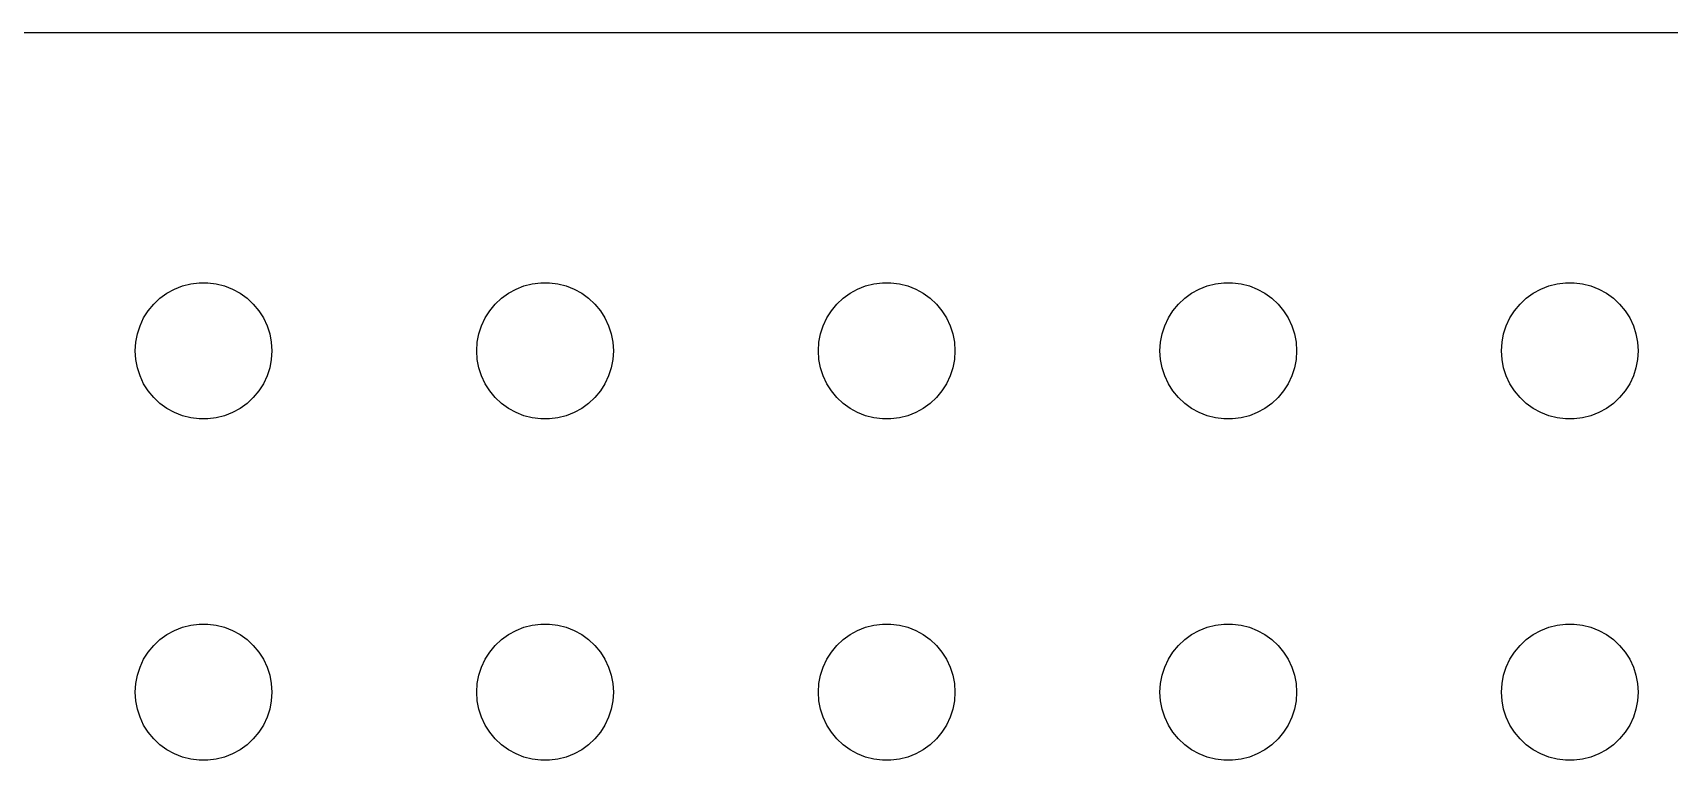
# Model space of a CAD drawing. Header units: metres. Extents: x -134 to 134, y -37 to 37.
# Drawn here: x -3.75 to 32.18, y 21 to 36.99 of the extents above; entities that cross this region are included whole.
import ezdxf

# ---------------------------------------------------------------- set-up
doc = ezdxf.new("R2010")
doc.units = ezdxf.units.M

msp = doc.modelspace()

# ---------------------------------------------------------------- linework, layer by layer
for p, q in [((129.814, 36.9901), (-129.814, 36.9901)), ((-0.956131, 31.1558), (-0.803726, 31.2665)), ((-0.803726, 31.2665), (-0.638657, 31.3572)), ((-0.638657, 31.3572), (-0.463516, 31.4266)), ((-0.463516, 31.4266), (-0.281067, 31.4734)), ((-0.281067, 31.4734), (-0.094177, 31.497)), ((-0.094177, 31.497), (0.094177, 31.497)), ((0.094177, 31.497), (0.281067, 31.4734)), ((0.281067, 31.4734), (0.463516, 31.4266)), ((0.463516, 31.4266), (0.638657, 31.3572)), ((0.638657, 31.3572), (0.803726, 31.2665)), ((0.803726, 31.2665), (0.956131, 31.1558)), ((6.54385, 31.1558), (6.69626, 31.2665)), ((6.69626, 31.2665), (6.86133, 31.3572)), ((6.86133, 31.3572), (7.03647, 31.4266)), ((7.03647, 31.4266), (7.21892, 31.4734)), ((7.21892, 31.4734), (7.40581, 31.497)), ((7.40581, 31.497), (7.59418, 31.497)), ((7.59418, 31.497), (7.78107, 31.4734)), ((7.78107, 31.4734), (7.96352, 31.4266)), ((7.96352, 31.4266), (8.13866, 31.3572)), ((8.13866, 31.3572), (8.30373, 31.2665)), ((8.30373, 31.2665), (8.45613, 31.1558)), ((14.0439, 31.1558), (14.1963, 31.2665)), ((14.1963, 31.2665), (14.3613, 31.3572)), ((14.3613, 31.3572), (14.5365, 31.4266)), ((14.5365, 31.4266), (14.7189, 31.4734)), ((14.7189, 31.4734), (14.9058, 31.497)), ((14.9058, 31.497), (15.0942, 31.497)), ((15.0942, 31.497), (15.2811, 31.4734)), ((15.2811, 31.4734), (15.4635, 31.4266)), ((15.4635, 31.4266), (15.6387, 31.3572)), ((15.6387, 31.3572), (15.8037, 31.2665)), ((15.8037, 31.2665), (15.9561, 31.1558)), ((21.5439, 31.1558), (21.6963, 31.2665)), ((21.6963, 31.2665), (21.8613, 31.3572)), ((21.8613, 31.3572), (22.0365, 31.4266)), ((22.0365, 31.4266), (22.2189, 31.4734)), ((22.2189, 31.4734), (22.4058, 31.497)), ((22.4058, 31.497), (22.5942, 31.497)), ((22.5942, 31.497), (22.7811, 31.4734)), ((22.7811, 31.4734), (22.9635, 31.4266)), ((22.9635, 31.4266), (23.1387, 31.3572)), ((23.1387, 31.3572), (23.3037, 31.2665)), ((23.3037, 31.2665), (23.4561, 31.1558)), ((29.0439, 31.1558), (29.1963, 31.2665)), ((29.1963, 31.2665), (29.3613, 31.3572)), ((29.3613, 31.3572), (29.5365, 31.4266)), ((29.5365, 31.4266), (29.7189, 31.4734)), ((29.7189, 31.4734), (29.9058, 31.497)), ((29.9058, 31.497), (30.0942, 31.497)), ((30.0942, 31.497), (30.2811, 31.4734)), ((30.2811, 31.4734), (30.4635, 31.4266)), ((30.4635, 31.4266), (30.6387, 31.3572)), ((30.6387, 31.3572), (30.8037, 31.2665)), ((30.8037, 31.2665), (30.9561, 31.1558)), ((-1.21352, 30.8817), (-1.09344, 31.0268)), ((-1.09344, 31.0268), (-0.956131, 31.1558)), ((0.956131, 31.1558), (1.09344, 31.0268)), ((1.09344, 31.0268), (1.21352, 30.8817)), ((6.28647, 30.8817), (6.40654, 31.0268)), ((6.40654, 31.0268), (6.54385, 31.1558)), ((8.45613, 31.1558), (8.59344, 31.0268)), ((8.59344, 31.0268), (8.71352, 30.8817)), ((13.7865, 30.8817), (13.9065, 31.0268)), ((13.9065, 31.0268), (14.0439, 31.1558)), ((15.9561, 31.1558), (16.0934, 31.0268)), ((16.0934, 31.0268), (16.2135, 30.8817)), ((21.2865, 30.8817), (21.4065, 31.0268)), ((21.4065, 31.0268), (21.5439, 31.1558)), ((23.4561, 31.1558), (23.5934, 31.0268)), ((23.5934, 31.0268), (23.7135, 30.8817)), ((28.7865, 30.8817), (28.9065, 31.0268)), ((28.9065, 31.0268), (29.0439, 31.1558)), ((30.9561, 31.1558), (31.0934, 31.0268)), ((31.0934, 31.0268), (31.2135, 30.8817)), ((-1.45287, 30.373), (-1.39465, 30.5522)), ((-1.39465, 30.5522), (-1.31445, 30.7226)), ((-1.31445, 30.7226), (-1.21352, 30.8817)), ((1.21352, 30.8817), (1.31445, 30.7226)), ((1.31445, 30.7226), (1.39465, 30.5522)), ((1.39465, 30.5522), (1.45287, 30.373)), ((6.04712, 30.373), (6.10533, 30.5522)), ((6.10533, 30.5522), (6.18553, 30.7226)), ((6.18553, 30.7226), (6.28647, 30.8817)), ((8.71352, 30.8817), (8.81445, 30.7226)), ((8.81445, 30.7226), (8.89465, 30.5522)), ((8.89465, 30.5522), (8.95287, 30.373)), ((13.5471, 30.373), (13.6053, 30.5522)), ((13.6053, 30.5522), (13.6855, 30.7226)), ((13.6855, 30.7226), (13.7865, 30.8817)), ((16.2135, 30.8817), (16.3145, 30.7226)), ((16.3145, 30.7226), (16.3947, 30.5522)), ((16.3947, 30.5522), (16.4529, 30.373)), ((21.0471, 30.373), (21.1053, 30.5522)), ((21.1053, 30.5522), (21.1855, 30.7226)), ((21.1855, 30.7226), (21.2865, 30.8817)), ((23.7135, 30.8817), (23.8145, 30.7226)), ((23.8145, 30.7226), (23.8947, 30.5522)), ((23.8947, 30.5522), (23.9529, 30.373)), ((28.5471, 30.373), (28.6053, 30.5522)), ((28.6053, 30.5522), (28.6855, 30.7226)), ((28.6855, 30.7226), (28.7865, 30.8817)), ((31.2135, 30.8817), (31.3145, 30.7226)), ((31.3145, 30.7226), (31.3947, 30.5522)), ((31.3947, 30.5522), (31.4529, 30.373)), ((-1.5, 30), (-1.48816, 30.188)), ((-1.48816, 30.188), (-1.45287, 30.373)), ((1.45287, 30.373), (1.48816, 30.188)), ((1.48816, 30.188), (1.5, 30)), ((6, 30), (6.01183, 30.188)), ((6.01183, 30.188), (6.04712, 30.373)), ((8.95287, 30.373), (8.98816, 30.188)), ((8.98816, 30.188), (9, 30)), ((13.5, 30), (13.5118, 30.188)), ((13.5118, 30.188), (13.5471, 30.373)), ((16.4529, 30.373), (16.4882, 30.188)), ((16.4882, 30.188), (16.5, 30)), ((21, 30), (21.0118, 30.188)), ((21.0118, 30.188), (21.0471, 30.373)), ((23.9529, 30.373), (23.9882, 30.188)), ((23.9882, 30.188), (24, 30)), ((28.5, 30), (28.5118, 30.188)), ((28.5118, 30.188), (28.5471, 30.373)), ((31.4529, 30.373), (31.4882, 30.188)), ((31.4882, 30.188), (31.5, 30)), ((-1.48816, 29.812), (-1.5, 30)), ((1.5, 30), (1.48816, 29.812)), ((6.01183, 29.812), (6, 30)), ((9, 30), (8.98816, 29.812)), ((13.5118, 29.812), (13.5, 30)), ((16.5, 30), (16.4882, 29.812)), ((21.0118, 29.812), (21, 30)), ((24, 30), (23.9882, 29.812)), ((28.5118, 29.812), (28.5, 30)), ((31.5, 30), (31.4882, 29.812)), ((-1.45287, 29.627), (-1.48816, 29.812)), ((-1.39465, 29.4478), (-1.45287, 29.627)), ((1.45287, 29.627), (1.39465, 29.4478)), ((1.48816, 29.812), (1.45287, 29.627)), ((6.04712, 29.627), (6.01183, 29.812)), ((6.10533, 29.4478), (6.04712, 29.627)), ((8.95287, 29.627), (8.89465, 29.4478)), ((8.98816, 29.812), (8.95287, 29.627)), ((13.5471, 29.627), (13.5118, 29.812)), ((13.6053, 29.4478), (13.5471, 29.627)), ((16.4529, 29.627), (16.3947, 29.4478)), ((16.4882, 29.812), (16.4529, 29.627)), ((21.0471, 29.627), (21.0118, 29.812)), ((21.1053, 29.4478), (21.0471, 29.627)), ((23.9529, 29.627), (23.8947, 29.4478)), ((23.9882, 29.812), (23.9529, 29.627)), ((28.5471, 29.627), (28.5118, 29.812)), ((28.6053, 29.4478), (28.5471, 29.627)), ((31.4529, 29.627), (31.3947, 29.4478)), ((31.4882, 29.812), (31.4529, 29.627)), ((-1.31445, 29.2774), (-1.39465, 29.4478)), ((-1.21352, 29.1183), (-1.31445, 29.2774)), ((-1.09344, 28.9732), (-1.21352, 29.1183)), ((1.21352, 29.1183), (1.09344, 28.9732)), ((1.31445, 29.2774), (1.21352, 29.1183)), ((1.39465, 29.4478), (1.31445, 29.2774)), ((6.18553, 29.2774), (6.10533, 29.4478)), ((6.28647, 29.1183), (6.18553, 29.2774)), ((6.40654, 28.9732), (6.28647, 29.1183)), ((8.71352, 29.1183), (8.59344, 28.9732)), ((8.81445, 29.2774), (8.71352, 29.1183)), ((8.89465, 29.4478), (8.81445, 29.2774)), ((13.6855, 29.2774), (13.6053, 29.4478)), ((13.7865, 29.1183), (13.6855, 29.2774)), ((13.9065, 28.9732), (13.7865, 29.1183)), ((16.2135, 29.1183), (16.0934, 28.9732)), ((16.3145, 29.2774), (16.2135, 29.1183)), ((16.3947, 29.4478), (16.3145, 29.2774)), ((21.1855, 29.2774), (21.1053, 29.4478)), ((21.2865, 29.1183), (21.1855, 29.2774)), ((21.4065, 28.9732), (21.2865, 29.1183)), ((23.7135, 29.1183), (23.5934, 28.9732)), ((23.8145, 29.2774), (23.7135, 29.1183)), ((23.8947, 29.4478), (23.8145, 29.2774)), ((28.6855, 29.2774), (28.6053, 29.4478)), ((28.7865, 29.1183), (28.6855, 29.2774)), ((28.9065, 28.9732), (28.7865, 29.1183)), ((31.2135, 29.1183), (31.0934, 28.9732)), ((31.3145, 29.2774), (31.2135, 29.1183)), ((31.3947, 29.4478), (31.3145, 29.2774)), ((-0.956131, 28.8442), (-1.09344, 28.9732)), ((-0.803726, 28.7335), (-0.956131, 28.8442)), ((0.956131, 28.8442), (0.803726, 28.7335)), ((1.09344, 28.9732), (0.956131, 28.8442)), ((6.54385, 28.8442), (6.40654, 28.9732)), ((6.69626, 28.7335), (6.54385, 28.8442)), ((8.45613, 28.8442), (8.30373, 28.7335)), ((8.59344, 28.9732), (8.45613, 28.8442)), ((14.0439, 28.8442), (13.9065, 28.9732)), ((14.1963, 28.7335), (14.0439, 28.8442)), ((15.9561, 28.8442), (15.8037, 28.7335)), ((16.0934, 28.9732), (15.9561, 28.8442)), ((21.5439, 28.8442), (21.4065, 28.9732)), ((21.6963, 28.7335), (21.5439, 28.8442)), ((23.4561, 28.8442), (23.3037, 28.7335)), ((23.5934, 28.9732), (23.4561, 28.8442)), ((29.0439, 28.8442), (28.9065, 28.9732)), ((29.1963, 28.7335), (29.0439, 28.8442)), ((30.9561, 28.8442), (30.8037, 28.7335)), ((31.0934, 28.9732), (30.9561, 28.8442)), ((-0.638657, 28.6427), (-0.803726, 28.7335)), ((-0.463516, 28.5734), (-0.638657, 28.6427)), ((-0.281067, 28.5266), (-0.463516, 28.5734)), ((-0.094177, 28.503), (-0.281067, 28.5266)), ((0.094177, 28.503), (-0.094177, 28.503)), ((0.281067, 28.5266), (0.094177, 28.503)), ((0.463516, 28.5734), (0.281067, 28.5266)), ((0.638657, 28.6427), (0.463516, 28.5734)), ((0.803726, 28.7335), (0.638657, 28.6427)), ((6.86133, 28.6427), (6.69626, 28.7335)), ((7.03647, 28.5734), (6.86133, 28.6427)), ((7.21892, 28.5266), (7.03647, 28.5734)), ((7.40581, 28.503), (7.21892, 28.5266)), ((7.59418, 28.503), (7.40581, 28.503)), ((7.78107, 28.5266), (7.59418, 28.503)), ((7.96352, 28.5734), (7.78107, 28.5266)), ((8.13866, 28.6427), (7.96352, 28.5734)), ((8.30373, 28.7335), (8.13866, 28.6427)), ((14.3613, 28.6427), (14.1963, 28.7335)), ((14.5365, 28.5734), (14.3613, 28.6427)), ((14.7189, 28.5266), (14.5365, 28.5734)), ((14.9058, 28.503), (14.7189, 28.5266)), ((15.0942, 28.503), (14.9058, 28.503)), ((15.2811, 28.5266), (15.0942, 28.503)), ((15.4635, 28.5734), (15.2811, 28.5266)), ((15.6387, 28.6427), (15.4635, 28.5734)), ((15.8037, 28.7335), (15.6387, 28.6427)), ((21.8613, 28.6427), (21.6963, 28.7335)), ((22.0365, 28.5734), (21.8613, 28.6427)), ((22.2189, 28.5266), (22.0365, 28.5734)), ((22.4058, 28.503), (22.2189, 28.5266)), ((22.5942, 28.503), (22.4058, 28.503)), ((22.7811, 28.5266), (22.5942, 28.503)), ((22.9635, 28.5734), (22.7811, 28.5266)), ((23.1387, 28.6427), (22.9635, 28.5734)), ((23.3037, 28.7335), (23.1387, 28.6427)), ((29.3613, 28.6427), (29.1963, 28.7335)), ((29.5365, 28.5734), (29.3613, 28.6427)), ((29.7189, 28.5266), (29.5365, 28.5734)), ((29.9058, 28.503), (29.7189, 28.5266)), ((30.0942, 28.503), (29.9058, 28.503)), ((30.2811, 28.5266), (30.0942, 28.503)), ((30.4635, 28.5734), (30.2811, 28.5266)), ((30.6387, 28.6427), (30.4635, 28.5734)), ((30.8037, 28.7335), (30.6387, 28.6427)), ((-0.956131, 23.6558), (-0.803726, 23.7665)), ((-0.803726, 23.7665), (-0.638657, 23.8572)), ((-0.638657, 23.8572), (-0.463516, 23.9266)), ((-0.463516, 23.9266), (-0.281067, 23.9734)), ((-0.281067, 23.9734), (-0.094177, 23.997)), ((-0.094177, 23.997), (0.094177, 23.997)), ((0.094177, 23.997), (0.281067, 23.9734)), ((0.281067, 23.9734), (0.463516, 23.9266)), ((0.463516, 23.9266), (0.638657, 23.8572)), ((0.638657, 23.8572), (0.803726, 23.7665)), ((0.803726, 23.7665), (0.956131, 23.6558)), ((6.54385, 23.6558), (6.69626, 23.7665)), ((6.69626, 23.7665), (6.86133, 23.8572)), ((6.86133, 23.8572), (7.03647, 23.9266)), ((7.03647, 23.9266), (7.21892, 23.9734)), ((7.21892, 23.9734), (7.40581, 23.997)), ((7.40581, 23.997), (7.59418, 23.997)), ((7.59418, 23.997), (7.78107, 23.9734)), ((7.78107, 23.9734), (7.96352, 23.9266)), ((7.96352, 23.9266), (8.13866, 23.8572)), ((8.13866, 23.8572), (8.30373, 23.7665)), ((8.30373, 23.7665), (8.45613, 23.6558)), ((14.0439, 23.6558), (14.1963, 23.7665)), ((14.1963, 23.7665), (14.3613, 23.8572)), ((14.3613, 23.8572), (14.5365, 23.9266)), ((14.5365, 23.9266), (14.7189, 23.9734)), ((14.7189, 23.9734), (14.9058, 23.997)), ((14.9058, 23.997), (15.0942, 23.997)), ((15.0942, 23.997), (15.2811, 23.9734)), ((15.2811, 23.9734), (15.4635, 23.9266)), ((15.4635, 23.9266), (15.6387, 23.8572)), ((15.6387, 23.8572), (15.8037, 23.7665)), ((15.8037, 23.7665), (15.9561, 23.6558)), ((21.5439, 23.6558), (21.6963, 23.7665)), ((21.6963, 23.7665), (21.8613, 23.8572)), ((21.8613, 23.8572), (22.0365, 23.9266)), ((22.0365, 23.9266), (22.2189, 23.9734)), ((22.2189, 23.9734), (22.4058, 23.997)), ((22.4058, 23.997), (22.5942, 23.997)), ((22.5942, 23.997), (22.7811, 23.9734)), ((22.7811, 23.9734), (22.9635, 23.9266)), ((22.9635, 23.9266), (23.1387, 23.8572)), ((23.1387, 23.8572), (23.3037, 23.7665)), ((23.3037, 23.7665), (23.4561, 23.6558)), ((29.0439, 23.6558), (29.1963, 23.7665)), ((29.1963, 23.7665), (29.3613, 23.8572)), ((29.3613, 23.8572), (29.5365, 23.9266)), ((29.5365, 23.9266), (29.7189, 23.9734)), ((29.7189, 23.9734), (29.9058, 23.997)), ((29.9058, 23.997), (30.0942, 23.997)), ((30.0942, 23.997), (30.2811, 23.9734)), ((30.2811, 23.9734), (30.4635, 23.9266)), ((30.4635, 23.9266), (30.6387, 23.8572)), ((30.6387, 23.8572), (30.8037, 23.7665)), ((30.8037, 23.7665), (30.9561, 23.6558)), ((-1.31445, 23.2226), (-1.21352, 23.3817)), ((-1.21352, 23.3817), (-1.09344, 23.5268)), ((-1.09344, 23.5268), (-0.956131, 23.6558)), ((0.956131, 23.6558), (1.09344, 23.5268)), ((1.09344, 23.5268), (1.21352, 23.3817)), ((1.21352, 23.3817), (1.31445, 23.2226)), ((6.18553, 23.2226), (6.28647, 23.3817)), ((6.28647, 23.3817), (6.40654, 23.5268)), ((6.40654, 23.5268), (6.54385, 23.6558)), ((8.45613, 23.6558), (8.59344, 23.5268)), ((8.59344, 23.5268), (8.71352, 23.3817)), ((8.71352, 23.3817), (8.81445, 23.2226)), ((13.6855, 23.2226), (13.7865, 23.3817)), ((13.7865, 23.3817), (13.9065, 23.5268)), ((13.9065, 23.5268), (14.0439, 23.6558)), ((15.9561, 23.6558), (16.0934, 23.5268)), ((16.0934, 23.5268), (16.2135, 23.3817)), ((16.2135, 23.3817), (16.3145, 23.2226)), ((21.1855, 23.2226), (21.2865, 23.3817)), ((21.2865, 23.3817), (21.4065, 23.5268)), ((21.4065, 23.5268), (21.5439, 23.6558)), ((23.4561, 23.6558), (23.5934, 23.5268)), ((23.5934, 23.5268), (23.7135, 23.3817)), ((23.7135, 23.3817), (23.8145, 23.2226)), ((28.6855, 23.2226), (28.7865, 23.3817)), ((28.7865, 23.3817), (28.9065, 23.5268)), ((28.9065, 23.5268), (29.0439, 23.6558)), ((30.9561, 23.6558), (31.0934, 23.5268)), ((31.0934, 23.5268), (31.2135, 23.3817)), ((31.2135, 23.3817), (31.3145, 23.2226)), ((-1.45287, 22.873), (-1.39465, 23.0522)), ((-1.39465, 23.0522), (-1.31445, 23.2226)), ((1.31445, 23.2226), (1.39465, 23.0522)), ((1.39465, 23.0522), (1.45287, 22.873)), ((6.04712, 22.873), (6.10533, 23.0522)), ((6.10533, 23.0522), (6.18553, 23.2226)), ((8.81445, 23.2226), (8.89465, 23.0522)), ((8.89465, 23.0522), (8.95287, 22.873)), ((13.5471, 22.873), (13.6053, 23.0522)), ((13.6053, 23.0522), (13.6855, 23.2226)), ((16.3145, 23.2226), (16.3947, 23.0522)), ((16.3947, 23.0522), (16.4529, 22.873)), ((21.0471, 22.873), (21.1053, 23.0522)), ((21.1053, 23.0522), (21.1855, 23.2226)), ((23.8145, 23.2226), (23.8947, 23.0522)), ((23.8947, 23.0522), (23.9529, 22.873)), ((28.5471, 22.873), (28.6053, 23.0522)), ((28.6053, 23.0522), (28.6855, 23.2226)), ((31.3145, 23.2226), (31.3947, 23.0522)), ((31.3947, 23.0522), (31.4529, 22.873)), ((-1.5, 22.5), (-1.48816, 22.688)), ((-1.48816, 22.688), (-1.45287, 22.873)), ((1.45287, 22.873), (1.48816, 22.688)), ((1.48816, 22.688), (1.5, 22.5)), ((6, 22.5), (6.01183, 22.688)), ((6.01183, 22.688), (6.04712, 22.873)), ((8.95287, 22.873), (8.98816, 22.688)), ((8.98816, 22.688), (9, 22.5)), ((13.5, 22.5), (13.5118, 22.688)), ((13.5118, 22.688), (13.5471, 22.873)), ((16.4529, 22.873), (16.4882, 22.688)), ((16.4882, 22.688), (16.5, 22.5)), ((21, 22.5), (21.0118, 22.688)), ((21.0118, 22.688), (21.0471, 22.873)), ((23.9529, 22.873), (23.9882, 22.688)), ((23.9882, 22.688), (24, 22.5)), ((28.5, 22.5), (28.5118, 22.688)), ((28.5118, 22.688), (28.5471, 22.873)), ((31.4529, 22.873), (31.4882, 22.688)), ((31.4882, 22.688), (31.5, 22.5)), ((-1.48816, 22.312), (-1.5, 22.5)), ((-1.45287, 22.127), (-1.48816, 22.312)), ((1.48816, 22.312), (1.45287, 22.127)), ((1.5, 22.5), (1.48816, 22.312)), ((6.01183, 22.312), (6, 22.5)), ((6.04712, 22.127), (6.01183, 22.312)), ((8.98816, 22.312), (8.95287, 22.127)), ((9, 22.5), (8.98816, 22.312)), ((13.5118, 22.312), (13.5, 22.5)), ((13.5471, 22.127), (13.5118, 22.312)), ((16.4882, 22.312), (16.4529, 22.127)), ((16.5, 22.5), (16.4882, 22.312)), ((21.0118, 22.312), (21, 22.5)), ((21.0471, 22.127), (21.0118, 22.312)), ((23.9882, 22.312), (23.9529, 22.127)), ((24, 22.5), (23.9882, 22.312)), ((28.5118, 22.312), (28.5, 22.5)), ((28.5471, 22.127), (28.5118, 22.312)), ((31.4882, 22.312), (31.4529, 22.127)), ((31.5, 22.5), (31.4882, 22.312)), ((-1.39465, 21.9478), (-1.45287, 22.127)), ((-1.31445, 21.7774), (-1.39465, 21.9478)), ((1.39465, 21.9478), (1.31445, 21.7774)), ((1.45287, 22.127), (1.39465, 21.9478)), ((6.10533, 21.9478), (6.04712, 22.127)), ((6.18553, 21.7774), (6.10533, 21.9478)), ((8.89465, 21.9478), (8.81445, 21.7774)), ((8.95287, 22.127), (8.89465, 21.9478)), ((13.6053, 21.9478), (13.5471, 22.127)), ((13.6855, 21.7774), (13.6053, 21.9478)), ((16.3947, 21.9478), (16.3145, 21.7774)), ((16.4529, 22.127), (16.3947, 21.9478)), ((21.1053, 21.9478), (21.0471, 22.127)), ((21.1855, 21.7774), (21.1053, 21.9478)), ((23.8947, 21.9478), (23.8145, 21.7774)), ((23.9529, 22.127), (23.8947, 21.9478)), ((28.6053, 21.9478), (28.5471, 22.127)), ((28.6855, 21.7774), (28.6053, 21.9478)), ((31.3947, 21.9478), (31.3145, 21.7774)), ((31.4529, 22.127), (31.3947, 21.9478)), ((-1.21352, 21.6183), (-1.31445, 21.7774)), ((-1.09344, 21.4732), (-1.21352, 21.6183)), ((1.21352, 21.6183), (1.09344, 21.4732)), ((1.31445, 21.7774), (1.21352, 21.6183)), ((6.28647, 21.6183), (6.18553, 21.7774)), ((6.40654, 21.4732), (6.28647, 21.6183)), ((8.71352, 21.6183), (8.59344, 21.4732)), ((8.81445, 21.7774), (8.71352, 21.6183)), ((13.7865, 21.6183), (13.6855, 21.7774)), ((13.9065, 21.4732), (13.7865, 21.6183)), ((16.2135, 21.6183), (16.0934, 21.4732)), ((16.3145, 21.7774), (16.2135, 21.6183)), ((21.2865, 21.6183), (21.1855, 21.7774)), ((21.4065, 21.4732), (21.2865, 21.6183)), ((23.7135, 21.6183), (23.5934, 21.4732)), ((23.8145, 21.7774), (23.7135, 21.6183)), ((28.7865, 21.6183), (28.6855, 21.7774)), ((28.9065, 21.4732), (28.7865, 21.6183)), ((31.2135, 21.6183), (31.0934, 21.4732)), ((31.3145, 21.7774), (31.2135, 21.6183)), ((-0.956131, 21.3442), (-1.09344, 21.4732)), ((-0.803726, 21.2335), (-0.956131, 21.3442)), ((-0.638657, 21.1427), (-0.803726, 21.2335)), ((0.803726, 21.2335), (0.638657, 21.1427)), ((0.956131, 21.3442), (0.803726, 21.2335)), ((1.09344, 21.4732), (0.956131, 21.3442)), ((6.54385, 21.3442), (6.40654, 21.4732)), ((6.69626, 21.2335), (6.54385, 21.3442)), ((6.86133, 21.1427), (6.69626, 21.2335)), ((8.30373, 21.2335), (8.13866, 21.1427)), ((8.45613, 21.3442), (8.30373, 21.2335)), ((8.59344, 21.4732), (8.45613, 21.3442)), ((14.0439, 21.3442), (13.9065, 21.4732)), ((14.1963, 21.2335), (14.0439, 21.3442)), ((14.3613, 21.1427), (14.1963, 21.2335)), ((15.8037, 21.2335), (15.6387, 21.1427)), ((15.9561, 21.3442), (15.8037, 21.2335)), ((16.0934, 21.4732), (15.9561, 21.3442)), ((21.5439, 21.3442), (21.4065, 21.4732)), ((21.6963, 21.2335), (21.5439, 21.3442)), ((21.8613, 21.1427), (21.6963, 21.2335)), ((23.3037, 21.2335), (23.1387, 21.1427)), ((23.4561, 21.3442), (23.3037, 21.2335)), ((23.5934, 21.4732), (23.4561, 21.3442)), ((29.0439, 21.3442), (28.9065, 21.4732)), ((29.1963, 21.2335), (29.0439, 21.3442)), ((29.3613, 21.1427), (29.1963, 21.2335)), ((30.8037, 21.2335), (30.6387, 21.1427)), ((30.9561, 21.3442), (30.8037, 21.2335)), ((31.0934, 21.4732), (30.9561, 21.3442)), ((-0.463516, 21.0734), (-0.638657, 21.1427)), ((-0.281067, 21.0266), (-0.463516, 21.0734)), ((-0.094177, 21.003), (-0.281067, 21.0266)), ((0.094177, 21.003), (-0.094177, 21.003)), ((0.281067, 21.0266), (0.094177, 21.003)), ((0.463516, 21.0734), (0.281067, 21.0266)), ((0.638657, 21.1427), (0.463516, 21.0734)), ((7.03647, 21.0734), (6.86133, 21.1427)), ((7.21892, 21.0266), (7.03647, 21.0734)), ((7.40581, 21.003), (7.21892, 21.0266)), ((7.59418, 21.003), (7.40581, 21.003)), ((7.78107, 21.0266), (7.59418, 21.003)), ((7.96352, 21.0734), (7.78107, 21.0266)), ((8.13866, 21.1427), (7.96352, 21.0734)), ((14.5365, 21.0734), (14.3613, 21.1427)), ((14.7189, 21.0266), (14.5365, 21.0734)), ((14.9058, 21.003), (14.7189, 21.0266)), ((15.0942, 21.003), (14.9058, 21.003)), ((15.2811, 21.0266), (15.0942, 21.003)), ((15.4635, 21.0734), (15.2811, 21.0266)), ((15.6387, 21.1427), (15.4635, 21.0734)), ((22.0365, 21.0734), (21.8613, 21.1427)), ((22.2189, 21.0266), (22.0365, 21.0734)), ((22.4058, 21.003), (22.2189, 21.0266)), ((22.5942, 21.003), (22.4058, 21.003)), ((22.7811, 21.0266), (22.5942, 21.003)), ((22.9635, 21.0734), (22.7811, 21.0266)), ((23.1387, 21.1427), (22.9635, 21.0734)), ((29.5365, 21.0734), (29.3613, 21.1427)), ((29.7189, 21.0266), (29.5365, 21.0734)), ((29.9058, 21.003), (29.7189, 21.0266)), ((30.0942, 21.003), (29.9058, 21.003)), ((30.2811, 21.0266), (30.0942, 21.003)), ((30.4635, 21.0734), (30.2811, 21.0266)), ((30.6387, 21.1427), (30.4635, 21.0734))]:
    msp.add_line(p, q)

doc.saveas('drawing.dxf')
